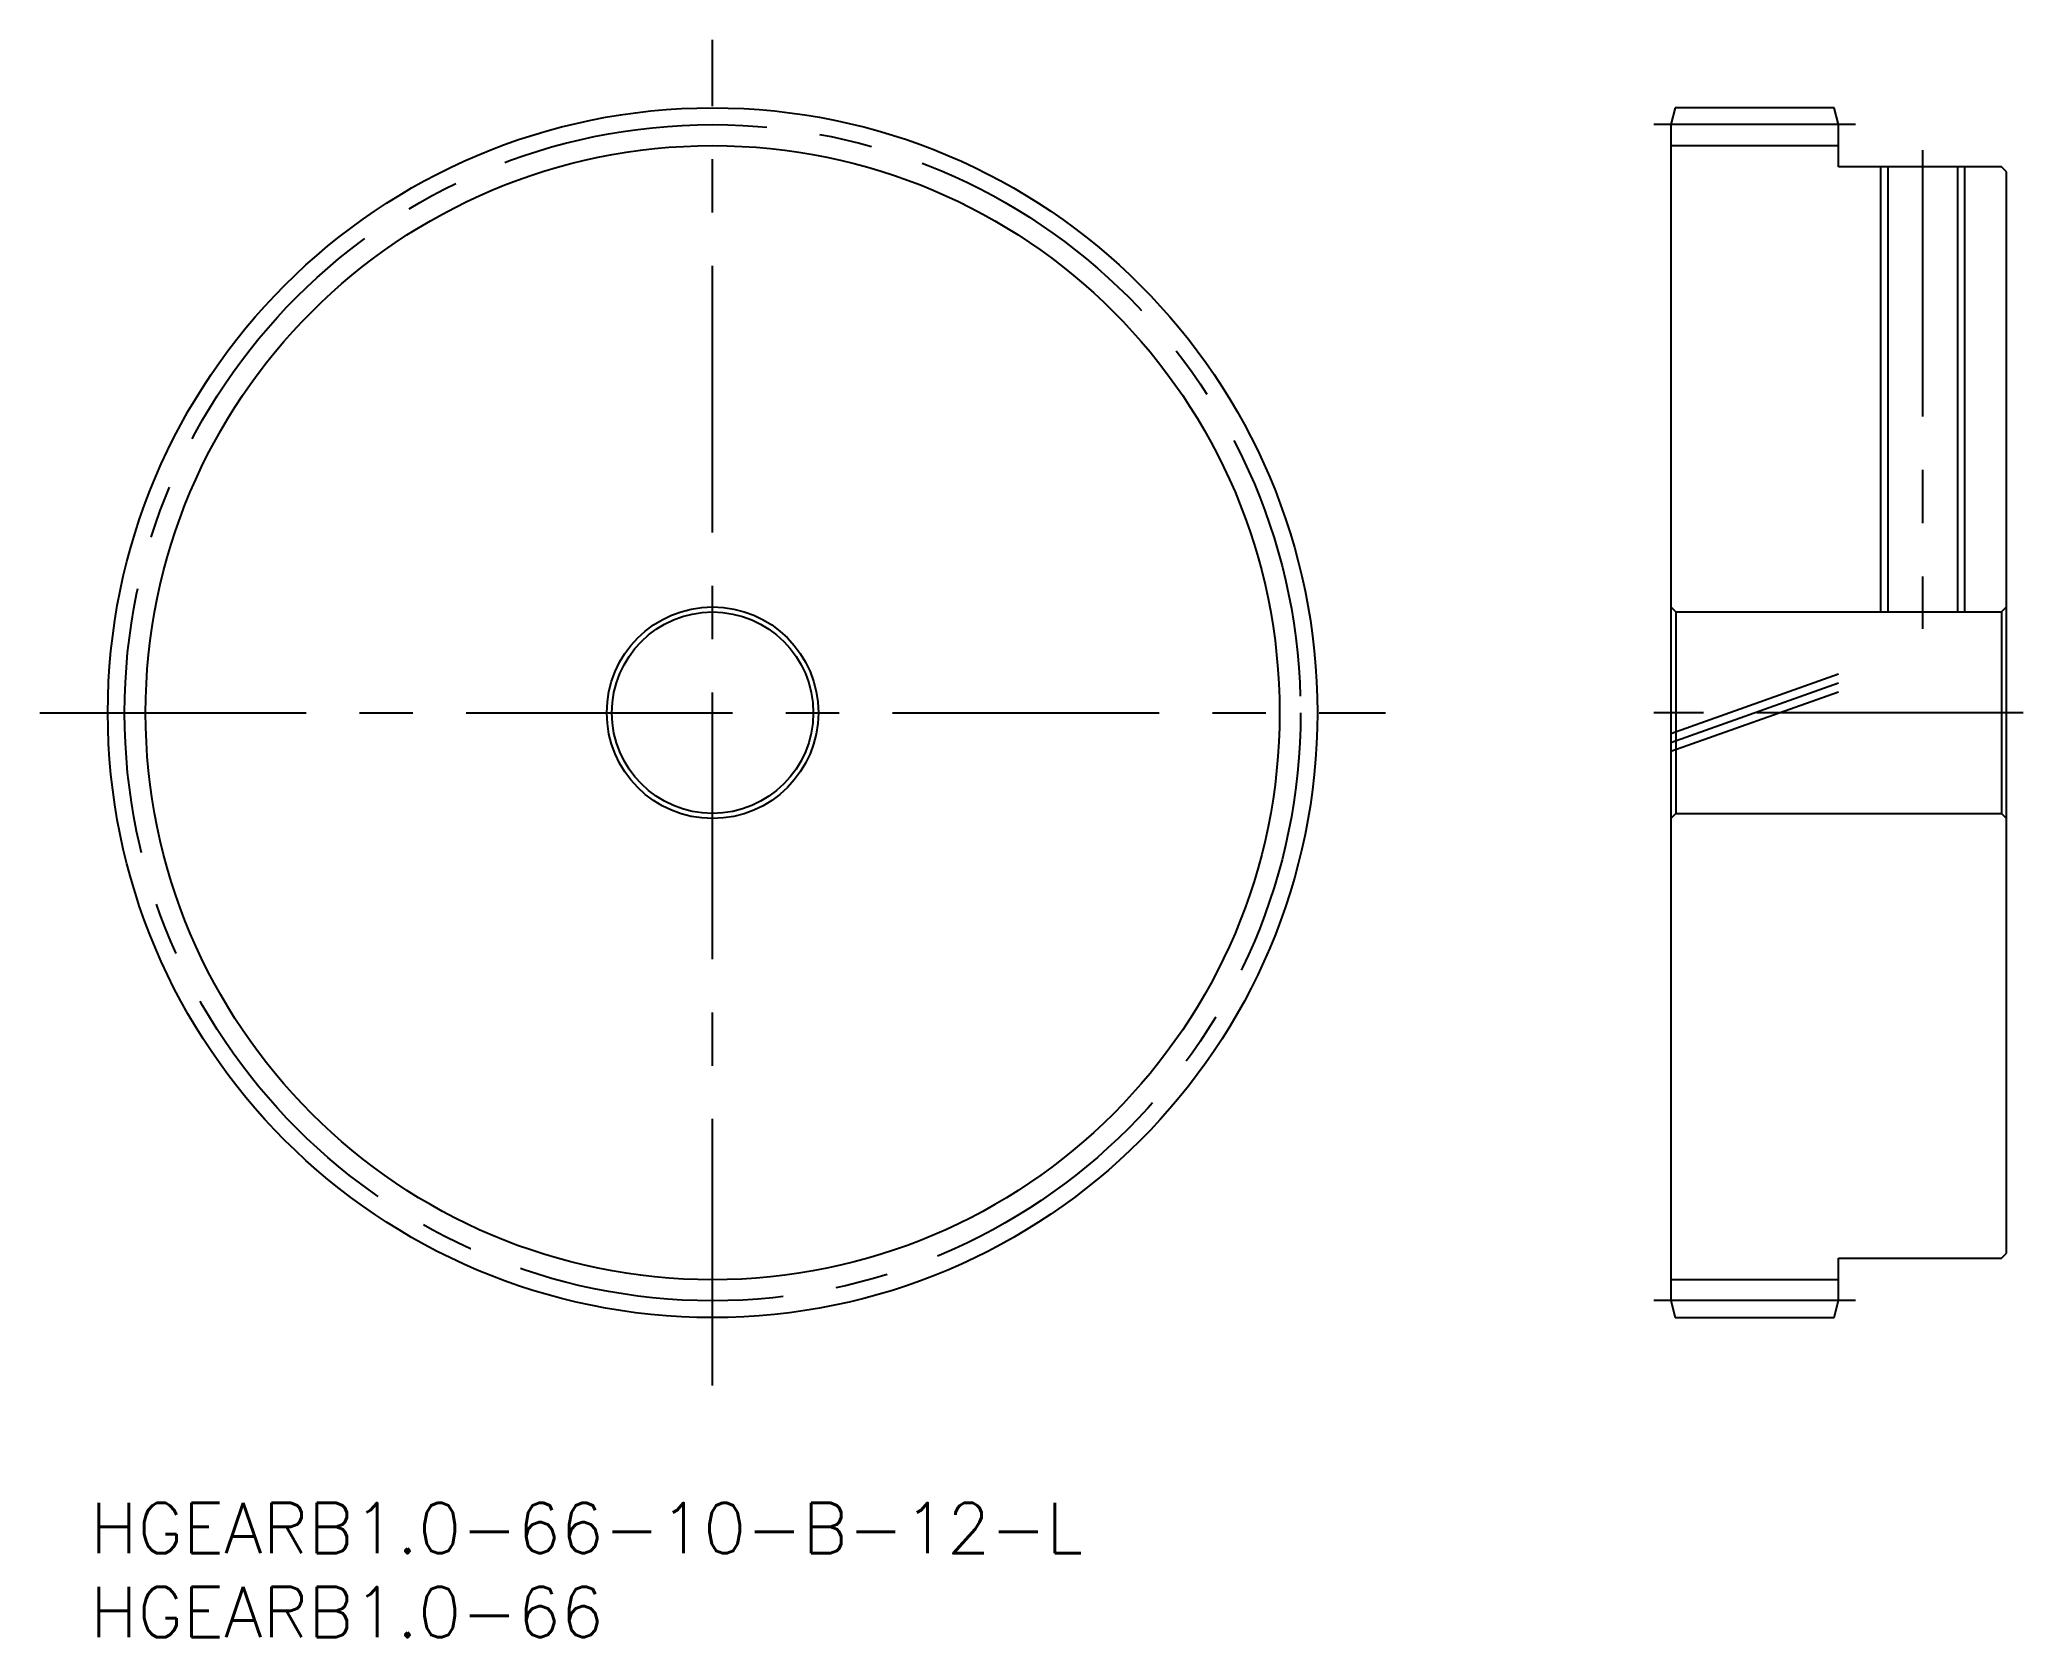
# Model space of a CAD drawing. Extents: x -3 to 115, y -8 to 87.
import ezdxf

# ---------------------------------------------------------------- set-up
doc = ezdxf.new("R2010")
doc.units = 0
doc.header["$LTSCALE"] = 0.5
doc.linetypes.add('CENTER', pattern=[50.8, 31.75, -6.35, 6.35, -6.35])
doc.linetypes.add('PHANTOM', pattern=[63.5, 31.75, -6.35, 6.35, -6.35, 6.35, -6.35])
for name, color, linetype in [('MSM_CENTER', 1, 'CENTER'), ('MSM_CONTINUOUS', 7, 'CONTINUOUS'), ('MSM_IMAGINARY', 6, 'PHANTOM'), ('MSM_NARROW', 5, 'CONTINUOUS'), ('MSM_PART_NUMBER', 7, 'CONTINUOUS')]:
    doc.layers.add(name, color=color, linetype=linetype)
doc.styles.get("Standard").update_dxf_attribs({"font": 'txt.shx', "height": 1, "bigfont": 'bigfont.shx'})

# ---------------------------------------------------------------- blocks, each defined once
blk = doc.blocks.new('*U17')
at = {"layer": 'MSM_PART_NUMBER'}
blk.add_text('HGEARB1.0-66-10-B-12-L', height=3, dxfattribs=at).set_placement((0, -2.99))
blk = doc.blocks.new('*U18')
at = {"layer": 'MSM_PART_NUMBER'}
blk.add_text('HGEARB1.0-66', height=3, dxfattribs=at).set_placement((0, -7.99))

msp = doc.modelspace()

# ---------------------------------------------------------------- linework, layer by layer
at = {"layer": 'MSM_CENTER'}
for p, q in [((37.08, 7), (37.08, 87.15)), ((105.15, 82.09), (93.15, 82.09)), ((109.15, 80.58), (109.15, 52.07)), ((-3, 47.07), (77.15, 47.07)), ((115.15, 47.07), (93.15, 47.07)), ((105.15, 12.06), (93.15, 12.06))]:
    msp.add_line(p, q, dxfattribs=at)
msp.add_circle((37.08, 47.07), 35.02, dxfattribs=at)
at = {"layer": 'MSM_CONTINUOUS'}
for p, q in [((94.42, 83.09), (94.15, 82.09)), ((103.88, 83.09), (94.42, 83.09)), ((104.15, 82.09), (103.88, 83.09)), ((94.15, 82.09), (94.15, 12.06)), ((104.15, 79.58), (104.15, 82.09)), ((94.15, 80.84), (104.15, 80.84)), ((113.85, 79.58), (104.15, 79.58)), ((107.08, 79.58), (107.08, 53.07)), ((111.22, 79.58), (111.22, 53.07)), ((114.15, 79.28), (113.85, 79.58)), ((114.15, 14.88), (114.15, 79.28)), ((94.45, 53.07), (94.15, 53.38)), ((114.15, 53.38), (113.85, 53.07)), ((94.45, 53.07), (94.45, 41.07)), ((94.45, 53.07), (113.85, 53.07)), ((113.85, 53.07), (113.85, 41.07)), ((94.45, 41.07), (94.15, 40.77)), ((94.45, 41.07), (113.85, 41.07)), ((114.15, 40.77), (113.85, 41.07)), ((104.15, 12.06), (104.15, 14.58)), ((104.15, 14.58), (113.85, 14.58)), ((113.85, 14.58), (114.15, 14.88)), ((94.15, 13.31), (104.15, 13.31)), ((94.15, 12.06), (94.42, 11.06)), ((103.88, 11.06), (104.15, 12.06)), ((94.42, 11.06), (103.88, 11.06))]:
    msp.add_line(p, q, dxfattribs=at)
for radius in [36.02, 6.3, 6]:
    msp.add_circle((37.08, 47.07), radius, dxfattribs=at)
at = {"layer": 'MSM_IMAGINARY'}
for p, q in [((94.15, 45.83), (104.15, 49.38)), ((94.15, 45.3), (104.15, 48.85)), ((94.15, 44.77), (104.15, 48.32))]:
    msp.add_line(p, q, dxfattribs=at)
at = {"layer": 'MSM_NARROW'}
for p, q in [((106.65, 79.58), (106.65, 53.07)), ((111.65, 79.58), (111.65, 53.07))]:
    msp.add_line(p, q, dxfattribs=at)
msp.add_circle((37.08, 47.07), 33.77, dxfattribs=at)

# ---------------------------------------------------------------- block references
at = {"layer": 'MSM_CONTINUOUS'}
for name in ['*U17', '*U18']:
    msp.add_blockref(name, (0, 0), dxfattribs=at)

doc.saveas('drawing.dxf')
